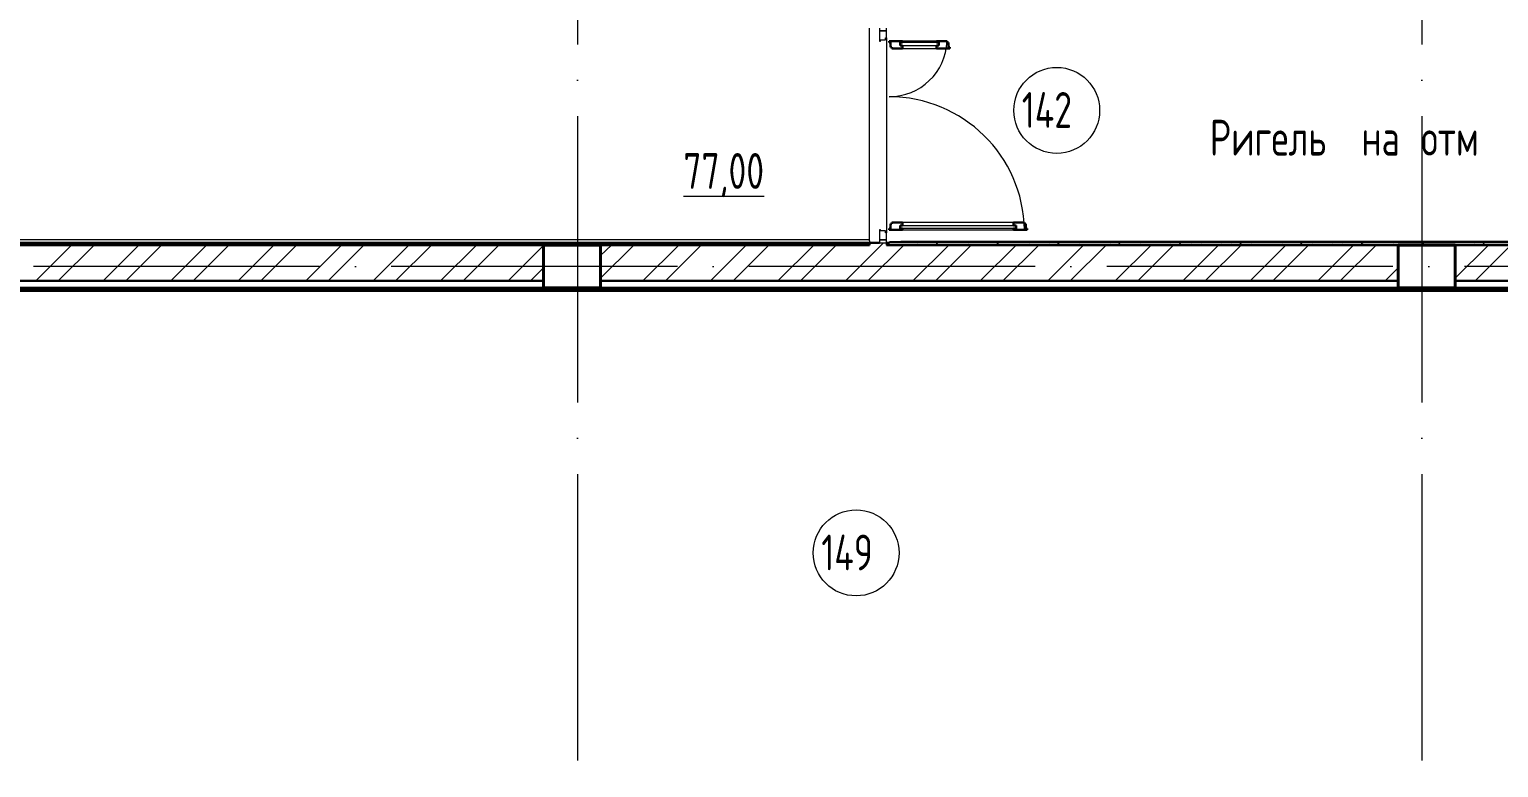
# Model space of a CAD drawing. Header units: millimetres. Extents: x -396912 to 182286, y -43638 to 41610.
# Drawn here: x -44636 to -34369, y 18573 to 23727 of the extents above; entities that cross this region are included whole.
import ezdxf

# ---------------------------------------------------------------- set-up
doc = ezdxf.new("R2010")
doc.units = ezdxf.units.MM
doc.linetypes.add('ADSK_Линия сетки', pattern=[25, 20, -2.5, 0, -2.5])
for name, color, linetype, lineweight in [('Аннотация', 7, 'Continuous', 18), ('Двери', 252, 'Continuous', 9), ('Марки помещений', 252, 'Continuous', 20), ('Несущие колонны', 252, 'Continuous', 18), ('Ограждение', 252, 'Continuous', 9), ('Оси', 252, 'Continuous', 9), ('Стены наружные', 7, 'Continuous', 18), ('Стены штриховка', 7, 'Continuous', 9)]:
    doc.layers.add(name, color=color, linetype=linetype, lineweight=lineweight)
doc.layers.add('Двери открывание', color=7, linetype='Continuous', lineweight=9, true_color=0xc0c0c0)
doc.styles.add('GOST Common_3', font='', dxfattribs={"height": 3.5})
doc.styles.get('GOST Common_3').set_extended_font_data('GOST 2.304 type A')

# ---------------------------------------------------------------- blocks, each defined once
blk = doc.blocks.new('1 этаж')
at = {"layer": 'Ограждение', "true_color": 0x636466}
h = blk.add_hatch(dxfattribs=at)
h.set_pattern_fill('FP_26', color=251, style=0, pattern_type=2)
h.set_pattern_definition([(0, (-32121.8, 94), (0, 600), []), (90, (-32121.8, 94), (-600, 4e-14), [])])
h.paths.add_polyline_path([(-39502, 21324), (-37053, 21324), (-37053, 21329), (-44248, 21329), (-44248, 21324), (-42373, 21324)])
at = {"layer": 'Двери', "color": 251, "true_color": 0x636466}
for p, q in [((-44398, 22819), (-44398, 22799)), ((-44398, 22799), (-44348, 22799)), ((-44348, 22799), (-44398, 22799)), ((-44398, 22799), (-44398, 22727)), ((-44348, 22799), (-44348, 22819)), ((-44348, 22750), (-44348, 22799)), ((-44398, 22727), (-44390, 22727)), ((-44390, 22727), (-44390, 22736)), ((-44390, 22736), (-44356, 22736)), ((-44356, 22736), (-44356, 22750)), ((-44356, 22750), (-44348, 22750)), ((-44254, 22718), (-44254, 22697)), ((-43982, 22718), (-44254, 22718)), ((-44254, 22697), (-43982, 22697)), ((-44000, 22727), (-44236, 22727)), ((-43982, 22697), (-43982, 22718)), ((-44236, 22677), (-44000, 22677)), ((-43460, 21461), (-44236, 21461)), ((-44390, 21411), (-44398, 21411)), ((-44398, 21411), (-44398, 21339)), ((-44390, 21402), (-44390, 21411)), ((-44356, 21402), (-44390, 21402)), ((-44356, 21388), (-44356, 21402)), ((-44348, 21388), (-44356, 21388)), ((-44348, 21339), (-44348, 21388)), ((-44254, 21441), (-43442, 21441)), ((-44254, 21420), (-44254, 21441)), ((-43442, 21420), (-44254, 21420)), ((-44236, 21411), (-43460, 21411)), ((-43442, 21441), (-43442, 21420)), ((-44348, 21339), (-44398, 21339)), ((-44398, 21339), (-44398, 21319)), ((-44398, 21339), (-44348, 21339)), ((-44398, 21319), (-44348, 21319)), ((-44348, 21319), (-44348, 21339))]:
    blk.add_line(p, q, dxfattribs=at)
at = {"layer": 'Двери', "color": 251, "lineweight": 30, "true_color": 0x636466}
for p, q in [((-44236, 22727), (-44330, 22727)), ((-44330, 22727), (-44330, 22719)), ((-44330, 22719), (-44321, 22719)), ((-44321, 22719), (-44321, 22685)), ((-44254, 22718), (-44236, 22718)), ((-44254, 22697), (-44254, 22718)), ((-44236, 22697), (-44254, 22697)), ((-44236, 22718), (-44236, 22727)), ((-44236, 22677), (-44236, 22697)), ((-43924, 22727), (-44000, 22727)), ((-44000, 22718), (-44000, 22727)), ((-43982, 22718), (-44000, 22718)), ((-44000, 22697), (-43982, 22697)), ((-44000, 22677), (-44000, 22697)), ((-43982, 22697), (-43982, 22718)), ((-43924, 22719), (-43924, 22727)), ((-43915, 22719), (-43924, 22719)), ((-43915, 22685), (-43915, 22719)), ((-44321, 22685), (-44312, 22685)), ((-44312, 22685), (-44312, 22677)), ((-44312, 22677), (-44236, 22677)), ((-44000, 22677), (-43906, 22677)), ((-43906, 22685), (-43915, 22685)), ((-43906, 22677), (-43906, 22685)), ((-44236, 21461), (-44312, 21461)), ((-44312, 21461), (-44312, 21453)), ((-44236, 21461), (-44236, 21441)), ((-43384, 21461), (-43460, 21461)), ((-43460, 21461), (-43460, 21441)), ((-43384, 21453), (-43384, 21461)), ((-44321, 21419), (-44330, 21419)), ((-44330, 21419), (-44330, 21411)), ((-44330, 21411), (-44236, 21411)), ((-44321, 21453), (-44321, 21419)), ((-44312, 21453), (-44321, 21453)), ((-44236, 21441), (-44254, 21441)), ((-44254, 21441), (-44254, 21420)), ((-44254, 21420), (-44236, 21420)), ((-44236, 21420), (-44236, 21411)), ((-43460, 21441), (-43442, 21441)), ((-43460, 21420), (-43460, 21411)), ((-43442, 21420), (-43460, 21420)), ((-43460, 21411), (-43366, 21411)), ((-43442, 21441), (-43442, 21420)), ((-43375, 21453), (-43384, 21453)), ((-43375, 21419), (-43375, 21453)), ((-43366, 21419), (-43375, 21419)), ((-43366, 21411), (-43366, 21419))]:
    blk.add_line(p, q, dxfattribs=at)
at = {"layer": 'Двери открывание', "color": 251, "true_color": 0x636466}
for centre, radius, start, end in [((-44330, 22745), 406, 270, 357.459), ((-44330, 21393), 946, 1.0903, 90)]:
    blk.add_arc(centre, radius, start, end, dxfattribs=at)
at = {"layer": 'Марки помещений', "color": 251, "true_color": 0x636466}
for centre in [(-43159, 22244), (-44561, 19154)]:
    blk.add_circle(centre, 300, dxfattribs=at)
at = {"layer": 'Несущие колонны', "color": 251, "lineweight": 40, "true_color": 0x636466}
for p, q in [((-46746, 21304), (-46346, 21304)), ((-46746, 21004), (-46746, 21304)), ((-46346, 21304), (-46746, 21304)), ((-46346, 21304), (-46346, 21004)), ((-40774, 21304), (-40374, 21304)), ((-40774, 21004), (-40774, 21304)), ((-40374, 21304), (-40774, 21304)), ((-40374, 21304), (-40374, 21004)), ((-46746, 21054), (-46746, 21004)), ((-46346, 21004), (-46346, 21054)), ((-40774, 21054), (-40774, 21004)), ((-40374, 21004), (-40374, 21054)), ((-46346, 21004), (-46746, 21004)), ((-40374, 21004), (-40774, 21004))]:
    blk.add_line(p, q, dxfattribs=at)
at = {"layer": 'Несущие колонны', "color": 251, "true_color": 0x636466}
for p, q in [((-46746, 21304), (-46746, 21054)), ((-46346, 21054), (-46346, 21304)), ((-40774, 21304), (-40774, 21054)), ((-40374, 21054), (-40374, 21304)), ((-46746, 21004), (-46346, 21004)), ((-40774, 21004), (-40374, 21004))]:
    blk.add_line(p, q, dxfattribs=at)
at = {"layer": 'Ограждение', "color": 251, "true_color": 0x636466}
for p, q in [((-44468, 21339), (-58423, 21339)), ((-44468, 21334), (-44468, 21339)), ((-44468, 21334), (-44468, 21319)), ((-44248, 21324), (-44248, 21329)), ((-37053, 21329), (-44248, 21329)), ((-37223, 20979), (-52913, 20979))]:
    blk.add_line(p, q, dxfattribs=at)
at = {"layer": 'Оси', "color": 251, "linetype": 'ADSK_Линия сетки', "ltscale": 100, "true_color": 0x636466}
for p, q in [((-46508, 32205), (-46508, 10954)), ((-40608, 32205), (-40608, 10954)), ((-808, 21154), (-72530, 21154))]:
    blk.add_line(p, q, dxfattribs=at)
at = {"layer": 'Стены наружные', "color": 251, "true_color": 0x636466}
for p, q in [((-44468, 21339), (-44468, 22819)), ((-44348, 22750), (-44348, 21388)), ((-46746, 21054), (-46746, 21304)), ((-46346, 21304), (-46346, 21054)), ((-40774, 21054), (-40774, 21304)), ((-40374, 21304), (-40374, 21054)), ((-46346, 21004), (-46746, 21004)), ((-40374, 21004), (-40774, 21004))]:
    blk.add_line(p, q, dxfattribs=at)
at = {"layer": 'Стены наружные', "color": 251, "lineweight": 30, "true_color": 0x636466}
for p, q in [((-58458, 21304), (-44468, 21304)), ((-44398, 21319), (-58443, 21319)), ((-44468, 21319), (-44468, 21304)), ((-44328, 21319), (-44348, 21319)), ((-37138, 21304), (-44348, 21304)), ((-37053, 21324), (-44328, 21324)), ((-44328, 21324), (-44328, 21319)), ((-52383, 21054), (-46746, 21054)), ((-46346, 21054), (-40774, 21054)), ((-40374, 21054), (-37198, 21054)), ((-52923, 20989), (-37213, 20989)), ((-46746, 21004), (-52383, 21004)), ((-40774, 21004), (-46346, 21004)), ((-37198, 21004), (-40374, 21004))]:
    blk.add_line(p, q, dxfattribs=at)
at = {"layer": 'Стены наружные', "color": 251, "linetype": 'Continuous', "lineweight": 9, "true_color": 0x636466}
for p, q in [((-50293, 21054), (-50043, 21304)), ((-50136, 21054), (-49886, 21304)), ((-49944, 21304), (-49929, 21319)), ((-49822, 21054), (-49572, 21304)), ((-49664, 21054), (-49414, 21304)), ((-49520, 21304), (-49505, 21319)), ((-49350, 21054), (-49100, 21304)), ((-49193, 21054), (-48943, 21304)), ((-49095, 21304), (-49080, 21319)), ((-48879, 21054), (-48629, 21304)), ((-48721, 21054), (-48471, 21304)), ((-48671, 21304), (-48656, 21319)), ((-48407, 21054), (-48157, 21304)), ((-48250, 21054), (-48000, 21304)), ((-48247, 21304), (-48232, 21319)), ((-47936, 21054), (-47686, 21304)), ((-47823, 21304), (-47808, 21319)), ((-47779, 21054), (-47529, 21304)), ((-47464, 21054), (-47214, 21304)), ((-47398, 21304), (-47383, 21319)), ((-47307, 21054), (-47057, 21304)), ((-46993, 21054), (-46746, 21301)), ((-46974, 21304), (-46959, 21319)), ((-46550, 21304), (-46535, 21319)), ((-46346, 21230), (-46271, 21304)), ((-46346, 21073), (-46114, 21304)), ((-46125, 21304), (-46110, 21319)), ((-46050, 21054), (-45800, 21304)), ((-45893, 21054), (-45643, 21304)), ((-45701, 21304), (-45686, 21319)), ((-45578, 21054), (-45328, 21304)), ((-45421, 21054), (-45171, 21304)), ((-45277, 21304), (-45262, 21319)), ((-45107, 21054), (-44857, 21304)), ((-44950, 21054), (-44700, 21304)), ((-44853, 21304), (-44838, 21319)), ((-44635, 21054), (-44385, 21304)), ((-44478, 21054), (-44228, 21304)), ((-44385, 21304), (-44370, 21319)), ((-44272, 21319), (-44267, 21324)), ((-44201, 21319), (-44196, 21324)), ((-44164, 21054), (-43914, 21304)), ((-44131, 21319), (-44126, 21324)), ((-44060, 21319), (-44055, 21324)), ((-44007, 21054), (-43757, 21304)), ((-44004, 21304), (-43989, 21319)), ((-43989, 21319), (-43984, 21324)), ((-43918, 21319), (-43913, 21324)), ((-43848, 21319), (-43843, 21324)), ((-43777, 21319), (-43772, 21324)), ((-43706, 21319), (-43701, 21324)), ((-43693, 21054), (-43443, 21304)), ((-43636, 21319), (-43631, 21324)), ((-43580, 21304), (-43565, 21319)), ((-43565, 21319), (-43560, 21324)), ((-43535, 21054), (-43285, 21304)), ((-43494, 21319), (-43489, 21324)), ((-43423, 21319), (-43418, 21324)), ((-43353, 21319), (-43348, 21324)), ((-43282, 21319), (-43277, 21324)), ((-43221, 21054), (-42971, 21304)), ((-43211, 21319), (-43206, 21324)), ((-43156, 21304), (-43141, 21319)), ((-43141, 21319), (-43136, 21324)), ((-43070, 21319), (-43065, 21324)), ((-43064, 21054), (-42814, 21304)), ((-42999, 21319), (-42994, 21324)), ((-42928, 21319), (-42923, 21324)), ((-42858, 21319), (-42853, 21324)), ((-42787, 21319), (-42782, 21324)), ((-42750, 21054), (-42500, 21304)), ((-42731, 21304), (-42716, 21319)), ((-42716, 21319), (-42711, 21324)), ((-42646, 21319), (-42641, 21324)), ((-42592, 21054), (-42342, 21304)), ((-42575, 21319), (-42570, 21324)), ((-42504, 21319), (-42499, 21324)), ((-42434, 21319), (-42429, 21324)), ((-42363, 21319), (-42358, 21324)), ((-42307, 21304), (-42292, 21319)), ((-42292, 21319), (-42287, 21324)), ((-42278, 21054), (-42028, 21304)), ((-42221, 21319), (-42216, 21324)), ((-42151, 21319), (-42146, 21324)), ((-42121, 21054), (-41871, 21304)), ((-42080, 21319), (-42075, 21324)), ((-42009, 21319), (-42004, 21324)), ((-41939, 21319), (-41934, 21324)), ((-41883, 21304), (-41868, 21319)), ((-41868, 21319), (-41863, 21324)), ((-41807, 21054), (-41557, 21304)), ((-41797, 21319), (-41792, 21324)), ((-41726, 21319), (-41721, 21324)), ((-41656, 21319), (-41651, 21324)), ((-41650, 21054), (-41400, 21304)), ((-41585, 21319), (-41580, 21324)), ((-41514, 21319), (-41509, 21324)), ((-41459, 21304), (-41444, 21319)), ((-41444, 21319), (-41439, 21324)), ((-41373, 21319), (-41368, 21324)), ((-41335, 21054), (-41085, 21304)), ((-41302, 21319), (-41297, 21324)), ((-41231, 21319), (-41226, 21324)), ((-41178, 21054), (-40928, 21304)), ((-41161, 21319), (-41156, 21324)), ((-41090, 21319), (-41085, 21324)), ((-41034, 21304), (-41019, 21319)), ((-41019, 21319), (-41014, 21324)), ((-40949, 21319), (-40944, 21324)), ((-40878, 21319), (-40873, 21324)), ((-40807, 21319), (-40802, 21324)), ((-40736, 21319), (-40731, 21324)), ((-40666, 21319), (-40661, 21324)), ((-40610, 21304), (-40595, 21319)), ((-40595, 21319), (-40590, 21324)), ((-40524, 21319), (-40519, 21324)), ((-40454, 21319), (-40449, 21324)), ((-40383, 21319), (-40378, 21324)), ((-40374, 21073), (-40142, 21304)), ((-40312, 21319), (-40307, 21324)), ((-40241, 21319), (-40236, 21324)), ((-40235, 21054), (-39985, 21304)), ((-40186, 21304), (-40171, 21319)), ((-40171, 21319), (-40166, 21324)), ((-40100, 21319), (-40095, 21324)), ((-46836, 21054), (-46746, 21144)), ((-40864, 21054), (-40774, 21144)), ((-50122, 20989), (-50122, 21004)), ((-49522, 20989), (-49522, 21004)), ((-48922, 20989), (-48922, 21004)), ((-48322, 20989), (-48322, 21004)), ((-47722, 20989), (-47722, 21004)), ((-47122, 20989), (-47122, 21004)), ((-46522, 20989), (-46522, 21004)), ((-45922, 20989), (-45922, 21004)), ((-45322, 20989), (-45322, 21004)), ((-44722, 20989), (-44722, 21004)), ((-44122, 20989), (-44122, 21004)), ((-43522, 20989), (-43522, 21004)), ((-42922, 20989), (-42922, 21004)), ((-42322, 20989), (-42322, 21004)), ((-41722, 20989), (-41722, 21004)), ((-41122, 20989), (-41122, 21004)), ((-40522, 20989), (-40522, 21004))]:
    blk.add_line(p, q, dxfattribs=at)
at = {"layer": 'Стены штриховка', "color": 251, "true_color": 0x636466}
for p, q in [((-44348, 21304), (-44348, 21319)), ((-37053, 21319), (-44328, 21319))]:
    blk.add_line(p, q, dxfattribs=at)
at = {"layer": 'Аннотация', "color": 251, "true_color": 0x636466, "style": 'GOST Common_3', "width": 0.9}
for s, p in [('Ригель', (-42089, 21928)), ('на', (-41029, 21928)), ('отм', (-40612, 21928))]:
    blk.add_text(s, height=250, dxfattribs=at).set_placement(p)
at = {"layer": 'Марки помещений', "color": 251, "true_color": 0x636466, "style": 'GOST Common_3', "width": 0.9}
for s, p in [('142', (-43403, 22122)), ('%%U77,00', (-45768, 21696)), ('149', (-44804, 19032))]:
    blk.add_text(s, height=250, dxfattribs=at).set_placement(p)

msp = doc.modelspace()

# ---------------------------------------------------------------- block references
msp.add_blockref('1 этаж', (5702, 918))

doc.saveas('drawing.dxf')
